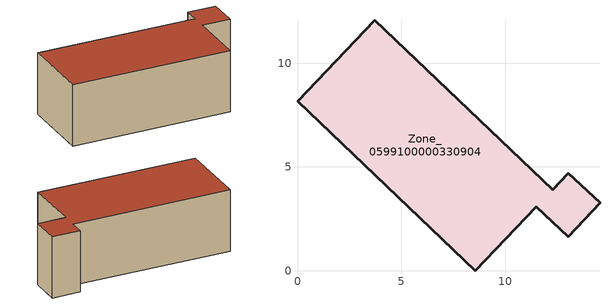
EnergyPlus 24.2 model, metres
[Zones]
Zone_0599100000330904
 floor ground (C_G): 13.05,4.71 14.57,3.27 13.03,1.64 11.5,3.09 8.56,0 0,8.17 3.72,12.07 12.29,3.91 z3.18
 wall outside (C_F): 3.72,12.07 0,8.17 8.56,0 11.5,3.09 13.03,1.64 14.57,3.27 13.05,4.71 12.29,3.91 3.72,12.07 z3.18:7.79
 roof outside (C_R): 13.03,1.64 14.57,3.27 13.05,4.71 12.29,3.91 3.72,12.07 0,8.17 8.56,0 11.5,3.09 z7.79
[BUILDING]
Pand.0599100000330904: North Axis=0; Terrain=City; Loads Convergence Tolerance Value=0.04; Temperature Convergence Tolerance Value=0.4; Solar Distribution=FullExterior; Maximum Number of Warmup Days=25; Minimum Number of Warmup Days=1
[Site:Location]
Rotterdam.The.Hague.AP_ZH_NLD Design_Conditions: Latitude=51.96; Longitude=4.45; Time Zone=1; Elevation=-4.5
[SITE:GROUNDTEMPERATURE:BUILDINGSURFACE]
18, 18, 18, 18, 18, 18, 18, 18, 18, 18, 18, 18
[MATERIAL] Thermal Absorptance=0.9; Solar Absorptance=0.7; Visible Absorptance=0.7
Name | Roughness | Thickness | Conductivity | Density | Specific Heat
G.TI.1975-1991 | MediumSmooth | 0.15 | 0.288461 | 540 | 1210
F.TI.1975-1991 | Rough | 0.3 | 0.230769 | 1920 | 840
R.TI.1975-1991 | MediumRough | 0.2 | 0.153846 | 1500 | 1000
[CONSTRUCTION]
C_G: G.TI.1975-1991
C_F: F.TI.1975-1991
C_R: R.TI.1975-1991
[ZONE]
Zone_0599100000330904: Type=1; Multiplier=1; Ceiling Height=Autocalculate; Volume=Autocalculate; Floor Area=autocalculate; Part of Total Floor Area=Yes
[ZONEINFILTRATION:DESIGNFLOWRATE]
Infil_Zone_0599100000330904: Zone or ZoneList or Space or SpaceList=Zone_0599100000330904; Schedule=AlwaysOn; Design Flow Rate Calculation Method=Flow/Area; Flow Rate per Floor Area=0.003; Constant Term Coefficient=1; Temperature Term Coefficient=0; Velocity Term Coefficient=0; Velocity Squared Term Coefficient=0
[HVACTEMPLATE:ZONE:IDEALLOADSAIRSYSTEM]
Zone_0599100000330904: Maximum Heating Supply Air Temperature=50; Minimum Cooling Supply Air Temperature=13; Maximum Heating Supply Air Humidity Ratio=0.0156; Minimum Cooling Supply Air Humidity Ratio=0.0077; Heating Limit=NoLimit; Cooling Limit=NoLimit; Dehumidification Control Type=ConstantSensibleHeatRatio; Cooling Sensible Heat Ratio=0.7; Dehumidification Setpoint=60; Humidification Control Type=None; Humidification Setpoint=30; Outdoor Air Method=None; Outdoor Air Flow Rate per Person=0.00944; Outdoor Air Flow Rate per Zone Floor Area=0; Outdoor Air Flow Rate per Zone=0; Demand Controlled Ventilation Type=None; Outdoor Air Economizer Type=NoEconomizer; Heat Recovery Type=None; Sensible Heat Recovery Effectiveness=0.7; Latent Heat Recovery Effectiveness=0.65
[ZONECONTROL:THERMOSTAT]
ThermostatControl_Zone_0599100000330904: Zone or ZoneList=Zone_0599100000330904; Control Type Schedule=DualSetpointControlType; Control 1=Thermostat_Zone_0599100000330904; Temperature Difference Between Cutout And Setpoint=0
[THERMOSTATSETPOINT:DUALSETPOINT]
Thermostat_Zone_0599100000330904: Heating Setpoint Temperature Schedule=HeatingSetpoint_Zone_0599100000330904; Cooling Setpoint Temperature Schedule=CoolingSetpoint_Zone_0599100000330904
[SCHEDULE:COMPACT]
HeatingSetpoint_Zone_0599100000330904: Through: 12/31, For: AllDays, Until: 24:00, 21
CoolingSetpoint_Zone_0599100000330904: Through: 12/31, For: AllDays, Until: 24:00, 24
DualSetpointControlType: Through: 12/31, For: AllDays, Until: 24:00, 4
AlwaysOn: Through: 12/31, For: AllDays, Until: 24:00, 1
